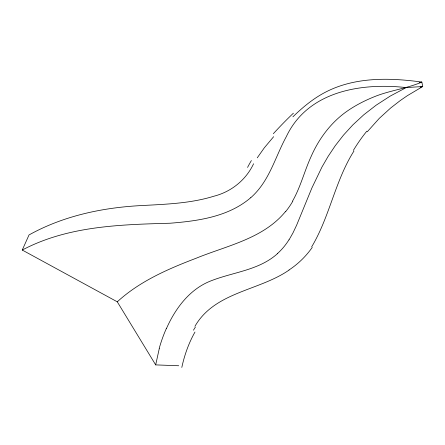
<?xml version="1.0" encoding="UTF-8"?>
<svg xmlns="http://www.w3.org/2000/svg" width="445" height="445" viewBox="0 0 445 445"><rect width="100%" height="100%" fill="white"/><g stroke="black" fill="none" stroke-linecap="round" stroke-linejoin="round"><path stroke-width="0.67" d="M178.734 365.751L155.678 364.889L159.316 348.407M155.678 364.889L117.28 301.816L22.25 250.046L29.031 234.938C63.852 215.575 103.641 207.342 143.14 205.473C166.864 204.199 190.977 203.315 213.839 196.234C231.228 191.834 245.985 179.98 253.589 163.754M166.419 328.605C175.174 308.83 189.125 289.829 209.701 281.368C232.273 272.106 258.962 270.582 277.691 253.45M292.593 201.018C300.603 186.983 304.425 171.075 311.138 156.451C318.564 139.524 329.773 124.138 344.614 112.974C354.42 105.721 365.339 100.181 376.698 95.797C391.483 90.246 407.292 88.299 421.854 82.086L422.75 86.519L407.281 95.725L400.272 100.553L390.627 108.035L379.262 118.387L367.259 131.781M289.039 239.861L292.966 232.913L296.643 225.148L311.917 187.907L321.974 167.02L328.132 156.373L335.241 145.721L343.445 135.174L352.902 124.834L363.76 114.804L376.164 105.181L390.259 96.07L406.207 87.582L422.75 86.519L420.119 87.214M353.964 151C335.074 180.781 329.734 216.771 311.661 246.869M257.26 157.825L264.341 147.779L273.642 136.698M194.927 326.324C214.874 291.736 258.957 290.963 289.055 270.076M285.373 211.692C263.212 238.676 227.095 245.584 196.267 258.189C168.154 268.941 139.702 281.201 117.28 301.816M292.91 116.812C302.906 107.095 313.797 98.078 326.291 91.753C355.638 76.835 390.065 77.686 421.854 82.086L419.146 82.631M250.758 197.675C228.574 216.754 198.147 221.009 170.007 223.229C119.861 224.608 67.69 225.999 22.25 250.046M406.207 87.582C360.917 82.559 307.756 91.175 286.302 136.671C277.029 153.603 271.684 172.654 259.752 188.079A96.337 78.125 70.5 0 1 250.774 197.697M292.81 201.19A138.567 105.026 48.8 0 1 285.495 211.809M288.966 239.788A86.408 68.992 71.5 0 1 277.658 253.394M159.215 348.357A143.613 116.529 79.9 0 1 166.335 328.538M273.358 133.678A166.836 52.866 -54.1 0 1 293.405 113.186M247.559 167.426A61.777 17.105 -49.9 0 1 251.381 160.55M353.363 150.393A201.663 156.445 79.5 0 1 366.808 131.197M312.257 247.37A123.782 102.817 52.1 0 1 288.994 269.987M193.453 330.207A108.797 69.465 89.6 0 1 195.399 327.069M181.81 367.431A112.34 75.861 85.7 0 1 194.982 332.037"/></g></svg>
